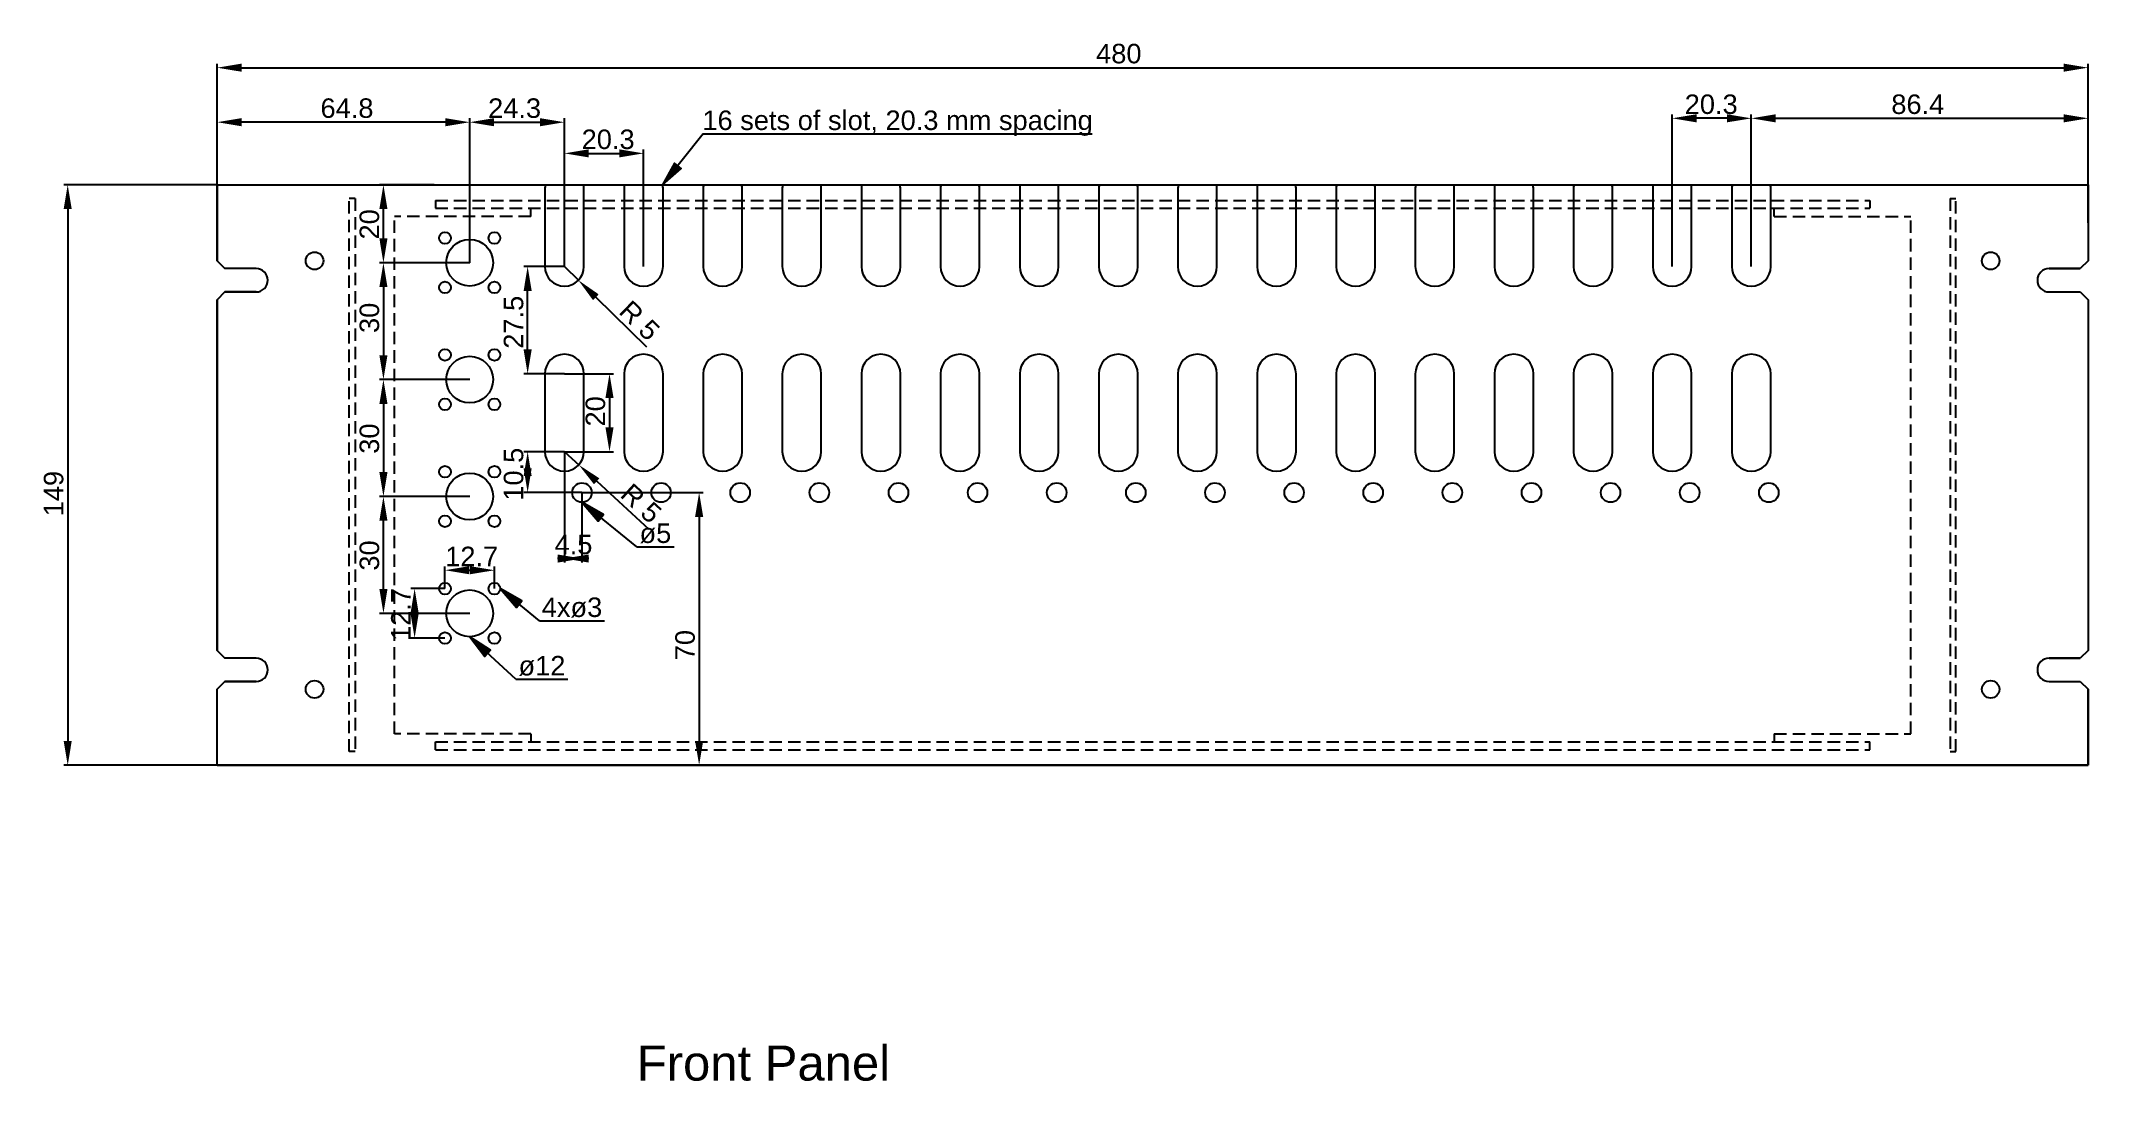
# Model space of a CAD drawing. Header units: millimetres. Extents: x 23 to 548, y 30 to 297.
import ezdxf
from ezdxf.enums import TextEntityAlignment as Align

# ---------------------------------------------------------------- set-up
doc = ezdxf.new("R2010")
doc.units = ezdxf.units.MM
doc.linetypes.add('DOT', pattern=[2.032, 1.016, -1.016])
doc.linetypes.add('HIDDEN2', pattern=[4.7625, 3.175, -1.5875])
for name, color, linetype in [('外形線', 7, 'Continuous'), ('寸法', 7, 'Continuous'), ('補助', 1, 'DOT')]:
    doc.layers.add(name, color=color, linetype=linetype)
doc.styles.add('VCDSTYLE10', font='Microsoft Sans Serif.ttf')
doc.dimstyles.new('VCDDIMSTYLE01', dxfattribs={"dimtxt": 5, "dimasz": 6.25, "dimexe": 1, "dimexo": 0, "dimgap": 1, "dimtad": 1, "dimdec": 5, "dimdsep": 46, "dimtxsty": 'VCDSTYLE10', "dimsah": 1, "dimcen": 0.09, "dimaunit": 1, "dimadec": 3, "dimazin": 2, "dimtfac": 1, "dimtdec": 4, "dimtmove": 0, "dimatfit": 0, "dimfxl": 1, "dimtolj": 1, "dimtzin": 0, "dimarcsym": 0})

# ---------------------------------------------------------------- blocks, each defined once
blk = doc.blocks.new('*D1')
at = {"layer": 'Defpoints', "color": 0}
for p in [(161.94, 180.93), (160, 110.93), (192, 110.93)]:
    blk.add_point(p, dxfattribs=at)
at = {"layer": '寸法', "color": 0, "lineweight": -2}
for p, q in [((161.94, 180.93), (193, 180.93)), ((192, 174.68), (192, 117.18)), ((160, 110.93), (193, 110.93))]:
    blk.add_line(p, q, dxfattribs=at)
at = {"layer": '寸法', "color": 0}
for points in [[(193.04, 174.68), (190.96, 174.68), (192, 180.93)], [(190.96, 117.18), (193.04, 117.18), (192, 110.93)]]:
    blk.add_solid(points, dxfattribs=at)
at = {"layer": '寸法', "color": 0, "insert": (188.41, 141.78), "char_height": 5, "attachment_point": 5, "rotation": 90, "style": 'VCDSTYLE10'}
blk.add_mtext('\\A1;70', dxfattribs=at)
blk = doc.blocks.new('*D2')
at = {"layer": 'Defpoints', "color": 0}
for p in [(441.64, 277), (441.64, 238.93), (461.94, 238.93)]:
    blk.add_point(p, dxfattribs=at)
at = {"layer": '寸法', "color": 0, "lineweight": -2}
for p, q in [((441.64, 238.93), (441.64, 278)), ((455.69, 277), (447.89, 277)), ((461.94, 238.93), (461.94, 278))]:
    blk.add_line(p, q, dxfattribs=at)
at = {"layer": '寸法', "color": 0}
for points in [[(447.89, 278.04), (447.89, 275.96), (441.64, 277)], [(455.69, 275.96), (455.69, 278.04), (461.94, 277)]]:
    blk.add_solid(points, dxfattribs=at)
at = {"layer": '寸法', "color": 0, "insert": (451.65, 280.58), "char_height": 5, "attachment_point": 5, "style": 'VCDSTYLE10'}
blk.add_mtext('\\A1;20.3', dxfattribs=at)
blk = doc.blocks.new('*D3')
at = {"layer": 'Defpoints', "color": 0}
for p in [(548.34, 277), (548.34, 250.18), (461.94, 238.93)]:
    blk.add_point(p, dxfattribs=at)
at = {"layer": '寸法', "color": 0, "lineweight": -2}
for p, q in [((461.94, 238.93), (461.94, 278)), ((468.19, 277), (542.09, 277)), ((548.34, 250.18), (548.34, 278))]:
    blk.add_line(p, q, dxfattribs=at)
at = {"layer": '寸法', "color": 0}
for points in [[(468.19, 278.04), (468.19, 275.96), (461.94, 277)], [(542.09, 275.96), (542.09, 278.04), (548.34, 277)]]:
    blk.add_solid(points, dxfattribs=at)
at = {"layer": '寸法', "color": 0, "insert": (504.65, 280.58), "char_height": 5, "attachment_point": 5, "style": 'VCDSTYLE10'}
blk.add_mtext('\\A1;86.4', dxfattribs=at)
blk = doc.blocks.new('#DIM')
at = {"layer": '寸法'}
for q in [(-11.37, -14.07), (98.82, -1)]:
    blk.add_line((-1, -1), q, dxfattribs=at)
blk.add_lwpolyline([(-8.34, -8.49), (-11.37, -14.07), (-6.62, -9.86), (-8.34, -8.49), (-8.2, -8.98), (-10.37, -12.82), (-7.13, -9.83), (-8.2, -8.98), (-8.06, -9.46), (-9.38, -11.57), (-7.63, -9.8), (-8.06, -9.46), (-7.91, -9.95), (-8.39, -10.31), (-8.14, -9.77), (-7.91, -9.95)], dxfattribs=at)
at = {"layer": '寸法', "style": 'VCDSTYLE10'}
blk.add_text('16 sets of slot, 20.3 mm spacing', height=5, dxfattribs=at).set_placement((48.91, 0), align=Align.CENTER)
blk = doc.blocks.new('*D5')
at = {"layer": 'Defpoints', "color": 0}
for p in [(68.34, 276), (68.34, 253), (133.14, 239.93)]:
    blk.add_point(p, dxfattribs=at)
at = {"layer": '寸法', "color": 0, "lineweight": -2}
for p, q in [((68.34, 253), (68.34, 277)), ((126.89, 276), (74.59, 276)), ((133.14, 239.93), (133.14, 277))]:
    blk.add_line(p, q, dxfattribs=at)
at = {"layer": '寸法', "color": 0}
for points in [[(74.59, 277.04), (74.59, 274.96), (68.34, 276)], [(126.89, 274.96), (126.89, 277.04), (133.14, 276)]]:
    blk.add_solid(points, dxfattribs=at)
at = {"layer": '寸法', "color": 0, "insert": (101.65, 279.58), "char_height": 5, "attachment_point": 5, "style": 'VCDSTYLE10'}
blk.add_mtext('\\A1;64.8', dxfattribs=at)
blk = doc.blocks.new('*D6')
at = {"layer": 'Defpoints', "color": 0}
for p in [(111, 179.93), (133.14, 179.93), (133.14, 149.93)]:
    blk.add_point(p, dxfattribs=at)
at = {"layer": '寸法', "color": 0, "lineweight": -2}
for p, q in [((133.14, 179.93), (110, 179.93)), ((111, 156.18), (111, 173.68)), ((133.14, 149.93), (110, 149.93))]:
    blk.add_line(p, q, dxfattribs=at)
at = {"layer": '寸法', "color": 0}
for points in [[(112.04, 173.68), (109.96, 173.68), (111, 179.93)], [(109.96, 156.18), (112.04, 156.18), (111, 149.93)]]:
    blk.add_solid(points, dxfattribs=at)
at = {"layer": '寸法', "color": 0, "insert": (107.42, 164.78), "char_height": 5, "attachment_point": 5, "rotation": 90, "style": 'VCDSTYLE10'}
blk.add_mtext('\\A1;30', dxfattribs=at)
blk = doc.blocks.new('*D7')
at = {"layer": 'Defpoints', "color": 0}
for p in [(133.14, 209.93), (111, 179.93), (133.14, 179.93)]:
    blk.add_point(p, dxfattribs=at)
at = {"layer": '寸法', "color": 0, "lineweight": -2}
for p, q in [((133.14, 209.93), (110, 209.93)), ((111, 203.68), (111, 186.18)), ((133.14, 179.93), (110, 179.93))]:
    blk.add_line(p, q, dxfattribs=at)
at = {"layer": '寸法', "color": 0}
for points in [[(112.04, 203.68), (109.96, 203.68), (111, 209.93)], [(109.96, 186.18), (112.04, 186.18), (111, 179.93)]]:
    blk.add_solid(points, dxfattribs=at)
at = {"layer": '寸法', "color": 0, "insert": (107.42, 194.78), "char_height": 5, "attachment_point": 5, "rotation": 90, "style": 'VCDSTYLE10'}
blk.add_mtext('\\A1;30', dxfattribs=at)
blk = doc.blocks.new('*D8')
at = {"layer": 'Defpoints', "color": 0}
for p in [(133.14, 239.93), (111, 209.93), (133.14, 209.93)]:
    blk.add_point(p, dxfattribs=at)
at = {"layer": '寸法', "color": 0, "lineweight": -2}
for p, q in [((133.14, 239.93), (110, 239.93)), ((111, 233.68), (111, 216.18)), ((133.14, 209.93), (110, 209.93))]:
    blk.add_line(p, q, dxfattribs=at)
at = {"layer": '寸法', "color": 0}
for points in [[(112.04, 233.68), (109.96, 233.68), (111, 239.93)], [(109.96, 216.18), (112.04, 216.18), (111, 209.93)]]:
    blk.add_solid(points, dxfattribs=at)
at = {"layer": '寸法', "color": 0, "insert": (107.42, 225.78), "char_height": 5, "attachment_point": 5, "rotation": 90, "style": 'VCDSTYLE10'}
blk.add_mtext('\\A1;30', dxfattribs=at)
blk = doc.blocks.new('*D9')
at = {"layer": 'Defpoints', "color": 0}
for p in [(111, 259.93), (124, 259.93), (133.14, 239.93)]:
    blk.add_point(p, dxfattribs=at)
at = {"layer": '寸法', "color": 0, "lineweight": -2}
for p, q in [((124, 259.93), (110, 259.93)), ((111, 246.18), (111, 253.68)), ((133.14, 239.93), (110, 239.93))]:
    blk.add_line(p, q, dxfattribs=at)
at = {"layer": '寸法', "color": 0}
for points in [[(112.04, 253.68), (109.96, 253.68), (111, 259.93)], [(109.96, 246.18), (112.04, 246.18), (111, 239.93)]]:
    blk.add_solid(points, dxfattribs=at)
at = {"layer": '寸法', "color": 0, "insert": (107.42, 249.78), "char_height": 5, "attachment_point": 5, "rotation": 90, "style": 'VCDSTYLE10'}
blk.add_mtext('\\A1;20', dxfattribs=at)
blk = doc.blocks.new('*D10')
at = {"layer": 'Defpoints', "color": 0}
for p in [(157.44, 276), (133.14, 239.93), (157.44, 238.93)]:
    blk.add_point(p, dxfattribs=at)
at = {"layer": '寸法', "color": 0, "lineweight": -2}
for p, q in [((133.14, 239.93), (133.14, 277)), ((139.39, 276), (151.19, 276)), ((157.44, 238.93), (157.44, 277))]:
    blk.add_line(p, q, dxfattribs=at)
at = {"layer": '寸法', "color": 0}
for points in [[(139.39, 277.04), (139.39, 274.96), (133.14, 276)], [(151.19, 274.96), (151.19, 277.04), (157.44, 276)]]:
    blk.add_solid(points, dxfattribs=at)
at = {"layer": '寸法', "color": 0, "insert": (144.65, 279.58), "char_height": 5, "attachment_point": 5, "style": 'VCDSTYLE10'}
blk.add_mtext('\\A1;24.3', dxfattribs=at)
blk = doc.blocks.new('*D11')
at = {"layer": 'Defpoints', "color": 0}
for p in [(126.79, 156.28), (119, 143.58), (126.79, 143.58)]:
    blk.add_point(p, dxfattribs=at)
at = {"layer": '寸法', "color": 0, "lineweight": -2}
for p, q in [((126.79, 156.28), (118, 156.28)), ((119, 150.03), (119, 149.83)), ((126.79, 143.58), (118, 143.58))]:
    blk.add_line(p, q, dxfattribs=at)
at = {"layer": '寸法', "color": 0}
for points in [[(120.04, 150.03), (117.96, 150.03), (119, 156.28)], [(117.96, 149.83), (120.04, 149.83), (119, 143.58)]]:
    blk.add_solid(points, dxfattribs=at)
at = {"layer": '寸法', "color": 0, "insert": (115.46, 149.65), "char_height": 5, "attachment_point": 5, "rotation": 90, "style": 'VCDSTYLE10'}
blk.add_mtext('\\A1;12.7', dxfattribs=at)
blk = doc.blocks.new('*D12')
at = {"layer": 'Defpoints', "color": 0}
for p in [(139.49, 161), (126.79, 156.28), (139.49, 156.28)]:
    blk.add_point(p, dxfattribs=at)
at = {"layer": '寸法', "color": 0, "lineweight": -2}
for p, q in [((126.79, 156.28), (126.79, 162)), ((133.04, 161), (133.24, 161)), ((139.49, 156.28), (139.49, 162))]:
    blk.add_line(p, q, dxfattribs=at)
at = {"layer": '寸法', "color": 0}
for points in [[(133.04, 162.04), (133.04, 159.96), (126.79, 161)], [(133.24, 159.96), (133.24, 162.04), (139.49, 161)]]:
    blk.add_solid(points, dxfattribs=at)
at = {"layer": '寸法', "color": 0, "insert": (133.65, 164.54), "char_height": 5, "attachment_point": 5, "style": 'VCDSTYLE10'}
blk.add_mtext('\\A1;12.7', dxfattribs=at)
blk = doc.blocks.new('#DIM(1)')
at = {"layer": '寸法'}
for q in [(-11.01, 7.28), (15.76, -1)]:
    blk.add_line((-1, -1), q, dxfattribs=at)
blk.add_lwpolyline([(-5.5, 4.14), (-11.01, 7.28), (-6.9, 2.45), (-5.5, 4.14), (-5.98, 4.01), (-9.78, 6.26), (-6.86, 2.95), (-5.98, 4.01), (-6.47, 3.88), (-8.55, 5.24), (-6.82, 3.46), (-6.47, 3.88), (-6.96, 3.74), (-7.32, 4.22), (-6.78, 3.96), (-6.96, 3.74)], dxfattribs=at)
at = {"layer": '寸法', "style": 'VCDSTYLE10'}
blk.add_text('4xø3', height=5, dxfattribs=at).set_placement((7.38, 0), align=Align.CENTER)
blk = doc.blocks.new('#DIM(2)')
at = {"layer": '寸法'}
for q in [(-12.86, 9.93), (12.34, -1)]:
    blk.add_line((-1, -1), q, dxfattribs=at)
blk.add_lwpolyline([(-7.52, 6.5), (-12.86, 9.93), (-9.01, 4.88), (-7.52, 6.5), (-8.02, 6.4), (-11.69, 8.85), (-8.95, 5.39), (-8.02, 6.4), (-8.51, 6.29), (-10.51, 7.76), (-8.88, 5.89), (-8.51, 6.29), (-9.01, 6.18), (-9.34, 6.68), (-8.81, 6.39), (-9.01, 6.18)], dxfattribs=at)
at = {"layer": '寸法', "style": 'VCDSTYLE10'}
blk.add_text('ø12', height=5, dxfattribs=at).set_placement((5.67, 0), align=Align.CENTER)
blk = doc.blocks.new('*D15')
at = {"layer": 'Defpoints', "color": 0}
for p in [(157.44, 238.93), (161.02, 235.44)]:
    blk.add_point(p, dxfattribs=at)
at = {"layer": '寸法', "color": 0, "lineweight": -2}
for p, q in [((157.44, 238.93), (161.02, 235.44)), ((165.49, 231.08), (178.52, 218.37))]:
    blk.add_line(p, q, dxfattribs=at)
at = {"layer": '寸法', "color": 0}
blk.add_solid([(166.22, 231.82), (164.76, 230.33), (161.02, 235.44)], dxfattribs=at)
at = {"layer": '寸法', "color": 0, "insert": (176.72, 225.08), "char_height": 5, "attachment_point": 5, "rotation": 315.7275, "style": 'VCDSTYLE10'}
blk.add_mtext('\\A1;R 5', dxfattribs=at)
blk = doc.blocks.new('*D16')
at = {"layer": 'Defpoints', "color": 0}
for p in [(177.74, 268), (157.44, 238.93), (177.74, 238.93)]:
    blk.add_point(p, dxfattribs=at)
at = {"layer": '寸法', "color": 0, "lineweight": -2}
for p, q in [((157.44, 238.93), (157.44, 269)), ((163.69, 268), (171.49, 268)), ((177.74, 238.93), (177.74, 269))]:
    blk.add_line(p, q, dxfattribs=at)
at = {"layer": '寸法', "color": 0}
for points in [[(163.69, 269.04), (163.69, 266.96), (157.44, 268)], [(171.49, 266.96), (171.49, 269.04), (177.74, 268)]]:
    blk.add_solid(points, dxfattribs=at)
at = {"layer": '寸法', "color": 0, "insert": (168.65, 271.58), "char_height": 5, "attachment_point": 5, "style": 'VCDSTYLE10'}
blk.add_mtext('\\A1;20.3', dxfattribs=at)
blk = doc.blocks.new('*D17')
at = {"layer": 'Defpoints', "color": 0}
for p in [(157.44, 191.43), (161.94, 180.93), (161.94, 164)]:
    blk.add_point(p, dxfattribs=at)
at = {"layer": '寸法', "color": 0, "lineweight": -2}
for p, q in [((157.44, 191.43), (157.44, 163)), ((161.94, 180.93), (161.94, 163)), ((163.69, 164), (155.69, 164))]:
    blk.add_line(p, q, dxfattribs=at)
at = {"layer": '寸法', "color": 0}
for points in [[(155.69, 162.96), (155.69, 165.04), (161.94, 164)], [(163.69, 165.04), (163.69, 162.96), (157.44, 164)]]:
    blk.add_solid(points, dxfattribs=at)
at = {"layer": '寸法', "color": 0, "insert": (159.76, 167.57), "char_height": 5, "attachment_point": 5, "style": 'VCDSTYLE10'}
blk.add_mtext('\\A1;4.5', dxfattribs=at)
blk = doc.blocks.new('*D18')
at = {"layer": 'Defpoints', "color": 0}
for p in [(157.44, 211.43), (157.44, 191.43), (169, 191.43)]:
    blk.add_point(p, dxfattribs=at)
at = {"layer": '寸法', "color": 0, "lineweight": -2}
for p, q in [((157.44, 211.43), (170, 211.43)), ((169, 205.18), (169, 197.68)), ((157.44, 191.43), (170, 191.43))]:
    blk.add_line(p, q, dxfattribs=at)
at = {"layer": '寸法', "color": 0}
for points in [[(170.04, 205.18), (167.96, 205.18), (169, 211.43)], [(167.96, 197.68), (170.04, 197.68), (169, 191.43)]]:
    blk.add_solid(points, dxfattribs=at)
at = {"layer": '寸法', "color": 0, "insert": (165.41, 201.78), "char_height": 5, "attachment_point": 5, "rotation": 90, "style": 'VCDSTYLE10'}
blk.add_mtext('\\A1;20', dxfattribs=at)
blk = doc.blocks.new('*D19')
at = {"layer": 'Defpoints', "color": 0}
for p in [(148, 238.93), (157.44, 238.93), (157.44, 211.43)]:
    blk.add_point(p, dxfattribs=at)
at = {"layer": '寸法', "color": 0, "lineweight": -2}
for p, q in [((157.44, 238.93), (147, 238.93)), ((148, 217.68), (148, 232.68)), ((157.44, 211.43), (147, 211.43))]:
    blk.add_line(p, q, dxfattribs=at)
at = {"layer": '寸法', "color": 0}
for points in [[(149.04, 232.68), (146.96, 232.68), (148, 238.93)], [(146.96, 217.68), (149.04, 217.68), (148, 211.43)]]:
    blk.add_solid(points, dxfattribs=at)
at = {"layer": '寸法', "color": 0, "insert": (144.41, 224.65), "char_height": 5, "attachment_point": 5, "rotation": 90, "style": 'VCDSTYLE10'}
blk.add_mtext('\\A1;27.5', dxfattribs=at)
blk = doc.blocks.new('*D20')
at = {"layer": 'Defpoints', "color": 0}
for p in [(148, 191.43), (157.44, 191.43), (161.94, 180.93)]:
    blk.add_point(p, dxfattribs=at)
at = {"layer": '寸法', "color": 0, "lineweight": -2}
for p, q in [((157.44, 191.43), (147, 191.43)), ((148, 187.18), (148, 185.18)), ((161.94, 180.93), (147, 180.93))]:
    blk.add_line(p, q, dxfattribs=at)
at = {"layer": '寸法', "color": 0}
for points in [[(149.04, 185.18), (146.96, 185.18), (148, 191.43)], [(146.96, 187.18), (149.04, 187.18), (148, 180.93)]]:
    blk.add_solid(points, dxfattribs=at)
at = {"layer": '寸法', "color": 0, "insert": (144.41, 185.65), "char_height": 5, "attachment_point": 5, "rotation": 90, "style": 'VCDSTYLE10'}
blk.add_mtext('\\A1;10.5', dxfattribs=at)
blk = doc.blocks.new('#DIM(3)')
at = {"layer": '寸法'}
for q in [(-15.06, 10.43), (8.56, -1)]:
    blk.add_line((-1, -1), q, dxfattribs=at)
blk.add_lwpolyline([(-9.52, 7.34), (-15.06, 10.43), (-10.91, 5.63), (-9.52, 7.34), (-10.01, 7.2), (-13.82, 9.42), (-10.87, 6.14), (-10.01, 7.2), (-10.49, 7.06), (-12.58, 8.41), (-10.84, 6.64), (-10.49, 7.06), (-10.98, 6.93), (-11.34, 7.4), (-10.8, 7.15), (-10.98, 6.93)], dxfattribs=at)
at = {"layer": '寸法', "style": 'VCDSTYLE10'}
blk.add_text('ø5', height=5, dxfattribs=at).set_placement((3.78, 0), align=Align.CENTER)
blk = doc.blocks.new('*D22')
at = {"layer": 'Defpoints', "color": 0}
for p in [(157.44, 191.43), (161.12, 188.05)]:
    blk.add_point(p, dxfattribs=at)
at = {"layer": '寸法', "color": 0, "lineweight": -2}
for p, q in [((157.44, 191.43), (161.12, 188.05)), ((165.72, 183.82), (179.12, 171.51))]:
    blk.add_line(p, q, dxfattribs=at)
at = {"layer": '寸法', "color": 0}
blk.add_solid([(166.42, 184.58), (165.02, 183.05), (161.12, 188.05)], dxfattribs=at)
at = {"layer": '寸法', "color": 0, "insert": (177.12, 178.16), "char_height": 5, "attachment_point": 5, "rotation": 317.4295, "style": 'VCDSTYLE10'}
blk.add_mtext('\\A1;R 5', dxfattribs=at)
blk = doc.blocks.new('*D23')
at = {"layer": 'Defpoints', "color": 0}
for p in [(68.34, 259.93), (30, 110.93), (68.34, 110.93)]:
    blk.add_point(p, dxfattribs=at)
at = {"layer": '寸法', "color": 0, "lineweight": -2}
for p, q in [((68.34, 259.93), (29, 259.93)), ((30, 253.68), (30, 117.18)), ((68.34, 110.93), (29, 110.93))]:
    blk.add_line(p, q, dxfattribs=at)
at = {"layer": '寸法', "color": 0}
for points in [[(31.04, 253.68), (28.96, 253.68), (30, 259.93)], [(28.96, 117.18), (31.04, 117.18), (30, 110.93)]]:
    blk.add_solid(points, dxfattribs=at)
at = {"layer": '寸法', "color": 0, "insert": (26.41, 180.67), "char_height": 5, "attachment_point": 5, "rotation": 90, "style": 'VCDSTYLE10'}
blk.add_mtext('\\A1;149', dxfattribs=at)
blk = doc.blocks.new('*D24')
at = {"layer": 'Defpoints', "color": 0}
for p in [(548.34, 290), (68.34, 259.93), (548.34, 259.93)]:
    blk.add_point(p, dxfattribs=at)
at = {"layer": '寸法', "color": 0, "lineweight": -2}
for p, q in [((68.34, 259.93), (68.34, 291)), ((74.59, 290), (542.09, 290)), ((548.34, 259.93), (548.34, 291))]:
    blk.add_line(p, q, dxfattribs=at)
at = {"layer": '寸法', "color": 0}
for points in [[(74.59, 291.04), (74.59, 288.96), (68.34, 290)], [(542.09, 288.96), (542.09, 291.04), (548.34, 290)]]:
    blk.add_solid(points, dxfattribs=at)
at = {"layer": '寸法', "color": 0, "insert": (299.67, 293.58), "char_height": 5, "attachment_point": 5, "style": 'VCDSTYLE10'}
blk.add_mtext('\\A1;480', dxfattribs=at)

msp = doc.modelspace()

# ---------------------------------------------------------------- linework, layer by layer
at = {"color": 2}
for p, q in [((68.335215, 240.428316), (68.335215, 259.928316)), ((68.335215, 259.928316), (152.536236, 259.928316)), ((152.435215, 258.928316), (152.435215, 238.928316)), ((162.334195, 259.928316), (172.836236, 259.928316)), ((162.435215, 238.928316), (162.435215, 258.928316)), ((172.735215, 258.928316), (172.735215, 238.928316)), ((182.634195, 259.928316), (193.136236, 259.928316)), ((182.735215, 238.928316), (182.735215, 258.928316)), ((193.035215, 258.928316), (193.035215, 238.928316)), ((202.934195, 259.928316), (213.436236, 259.928316)), ((203.035215, 238.928316), (203.035215, 258.928316)), ((213.335215, 258.928316), (213.335215, 238.928316)), ((223.234195, 259.928316), (233.736236, 259.928316)), ((223.335215, 238.928316), (223.335215, 258.928316)), ((233.635215, 258.928316), (233.635215, 238.928316)), ((243.534195, 259.928316), (254.036236, 259.928316)), ((243.635215, 238.928316), (243.635215, 258.928316)), ((253.935215, 258.928316), (253.935215, 238.928316)), ((263.834195, 259.928316), (274.336236, 259.928316)), ((263.935215, 238.928316), (263.935215, 258.928316)), ((274.235215, 258.928316), (274.235215, 238.928316)), ((284.134195, 259.928316), (294.636236, 259.928316)), ((284.235215, 238.928316), (284.235215, 258.928316)), ((294.535215, 258.928316), (294.535215, 238.928316)), ((304.434195, 259.928316), (314.936236, 259.928316)), ((304.535215, 238.928316), (304.535215, 258.928316)), ((314.835215, 258.928316), (314.835215, 238.928316)), ((324.734195, 259.928316), (335.236236, 259.928316)), ((324.835215, 238.928316), (324.835215, 258.928316)), ((335.135215, 258.928316), (335.135215, 238.928316)), ((345.034195, 259.928316), (355.536236, 259.928316)), ((345.135215, 238.928316), (345.135215, 258.928316)), ((355.435215, 258.928316), (355.435215, 238.928316)), ((365.334195, 259.928316), (375.836236, 259.928316)), ((365.435215, 238.928316), (365.435215, 258.928316)), ((375.735215, 258.928316), (375.735215, 238.928316)), ((385.634195, 259.928316), (396.136236, 259.928316)), ((385.735215, 238.928316), (385.735215, 258.928316)), ((396.035215, 258.928316), (396.035215, 238.928316)), ((405.934195, 259.928316), (416.436236, 259.928316)), ((406.035215, 238.928316), (406.035215, 258.928316)), ((416.335215, 258.928316), (416.335215, 238.928316)), ((426.234195, 259.928316), (436.736236, 259.928316)), ((426.335215, 238.928316), (426.335215, 258.928316)), ((436.635215, 258.928316), (436.635215, 238.928316)), ((446.534195, 259.928316), (457.036236, 259.928316)), ((446.635215, 238.928316), (446.635215, 258.928316)), ((456.935215, 258.928316), (456.935215, 238.928316)), ((466.834195, 259.928316), (548.335215, 259.928316)), ((466.935215, 238.928316), (466.935215, 258.928316)), ((548.335215, 259.928316), (548.335215, 240.428316)), ((70.335215, 238.428316), (68.335215, 240.428316)), ((78.335215, 238.428316), (70.335215, 238.428316)), ((546.335215, 238.428316), (538.335215, 238.428316)), ((548.335215, 240.428316), (546.335215, 238.428316)), ((68.335215, 230.428316), (70.335215, 232.428316)), ((70.335215, 232.428316), (78.335215, 232.428316)), ((538.335215, 232.428316), (546.335215, 232.428316)), ((546.335215, 232.428316), (548.335215, 230.428316)), ((68.335215, 140.428316), (68.335215, 230.428316)), ((548.335215, 230.428316), (548.335215, 140.428316)), ((152.435215, 211.428316), (152.435215, 191.428316)), ((162.435215, 191.428316), (162.435215, 211.428316)), ((172.735215, 211.428316), (172.735215, 191.428316)), ((182.735215, 191.428316), (182.735215, 211.428316)), ((193.035215, 211.428316), (193.035215, 191.428316)), ((203.035215, 191.428316), (203.035215, 211.428316)), ((213.335215, 211.428316), (213.335215, 191.428316)), ((223.335215, 191.428316), (223.335215, 211.428316)), ((233.635215, 211.428316), (233.635215, 191.428316)), ((243.635215, 191.428316), (243.635215, 211.428316)), ((253.935215, 211.428316), (253.935215, 191.428316)), ((263.935215, 191.428316), (263.935215, 211.428316)), ((274.235215, 211.428316), (274.235215, 191.428316)), ((284.235215, 191.428316), (284.235215, 211.428316)), ((294.535215, 211.428316), (294.535215, 191.428316)), ((304.535215, 191.428316), (304.535215, 211.428316)), ((314.835215, 211.428316), (314.835215, 191.428316)), ((324.835215, 191.428316), (324.835215, 211.428316)), ((335.135215, 211.428316), (335.135215, 191.428316)), ((345.135215, 191.428316), (345.135215, 211.428316)), ((355.435215, 211.428316), (355.435215, 191.428316)), ((365.435215, 191.428316), (365.435215, 211.428316)), ((375.735215, 211.428316), (375.735215, 191.428316)), ((385.735215, 191.428316), (385.735215, 211.428316)), ((396.035215, 211.428316), (396.035215, 191.428316)), ((406.035215, 191.428316), (406.035215, 211.428316)), ((416.335215, 211.428316), (416.335215, 191.428316)), ((426.335215, 191.428316), (426.335215, 211.428316)), ((436.635215, 211.428316), (436.635215, 191.428316)), ((446.635215, 191.428316), (446.635215, 211.428316)), ((456.935215, 211.428316), (456.935215, 191.428316)), ((466.935215, 191.428316), (466.935215, 211.428316)), ((70.335215, 138.428316), (68.335215, 140.428316)), ((78.335215, 138.428316), (70.335215, 138.428316)), ((546.335215, 138.428316), (538.335215, 138.428316)), ((548.335215, 140.428316), (546.335215, 138.428316)), ((68.335215, 130.428316), (70.335215, 132.428316)), ((70.335215, 132.428316), (78.335215, 132.428316)), ((538.335215, 132.428316), (546.335215, 132.428316)), ((546.335215, 132.428316), (548.335215, 130.428316)), ((68.335215, 110.928316), (68.335215, 130.428316)), ((548.335215, 130.428316), (548.335215, 110.928316)), ((548.335215, 110.928316), (68.335215, 110.928316))]:
    msp.add_line(p, q, dxfattribs=at)
at = {"linetype": 'HIDDEN2'}
for p, q in [((103.735215, 256.428316), (102.235215, 256.428316)), ((102.235215, 114.428316), (102.235215, 256.428316)), ((103.735215, 256.428316), (103.735215, 114.428316)), ((124.335215, 255.928316), (124.335215, 253.928316)), ((124.335215, 255.928316), (492.335215, 255.928316)), ((124.335215, 253.928316), (492.335215, 253.928316)), ((492.335215, 255.928316), (492.335215, 253.928316)), ((512.935215, 256.428316), (514.435215, 256.428316)), ((512.935215, 256.428316), (512.935215, 114.428316)), ((514.435215, 114.428316), (514.435215, 256.428316)), ((124.335215, 114.928316), (124.335215, 116.928316)), ((124.335215, 116.928316), (492.335215, 116.928316)), ((492.335215, 114.928316), (492.335215, 116.928316)), ((103.735215, 114.428316), (102.235215, 114.428316)), ((124.335215, 114.928316), (492.335215, 114.928316)), ((512.935215, 114.428316), (514.435215, 114.428316))]:
    msp.add_line(p, q, dxfattribs=at)
at = {"color": 6, "linetype": 'HIDDEN2'}
for p, q in [((148.835215, 251.828316), (148.835215, 253.828316)), ((467.835215, 251.828316), (467.835215, 253.828316)), ((113.835215, 119.028316), (113.835215, 251.828316)), ((148.835215, 251.828316), (113.835215, 251.828316)), ((467.835215, 251.828316), (502.835215, 251.828316)), ((502.835215, 119.028316), (502.835215, 251.828316)), ((148.835215, 119.028316), (113.835215, 119.028316)), ((148.835215, 119.028316), (148.835215, 117.028316)), ((467.835215, 119.028316), (467.835215, 117.028316)), ((467.835215, 119.028316), (502.835215, 119.028316))]:
    msp.add_line(p, q, dxfattribs=at)
at = {"color": 2}
for centre, radius in [((126.785215, 246.278316), 1.5), ((139.485215, 246.278316), 1.5), ((133.135215, 239.928316), 6), ((126.785215, 233.578316), 1.5), ((139.485215, 233.578316), 1.5), ((126.785215, 216.278316), 1.5), ((133.135215, 209.928316), 6), ((139.485215, 216.278316), 1.5), ((126.785215, 203.578316), 1.5), ((139.485215, 203.578316), 1.5), ((126.785215, 186.278316), 1.5), ((133.135215, 179.928316), 6), ((139.485215, 186.278316), 1.5), ((161.935215, 180.928316), 2.5), ((182.235215, 180.928316), 2.5), ((202.535215, 180.928316), 2.5), ((222.835215, 180.928316), 2.5), ((243.135215, 180.928316), 2.5), ((263.435215, 180.928316), 2.5), ((283.735215, 180.928316), 2.5), ((304.035215, 180.928316), 2.5), ((324.335215, 180.928316), 2.5), ((344.635215, 180.928316), 2.5), ((364.935215, 180.928316), 2.5), ((385.235215, 180.928316), 2.5), ((405.535215, 180.928316), 2.5), ((425.835215, 180.928316), 2.5), ((446.135215, 180.928316), 2.5), ((466.435215, 180.928316), 2.5), ((126.785215, 173.578316), 1.5), ((139.485215, 173.578316), 1.5), ((126.785215, 156.278316), 1.5), ((139.485215, 156.278316), 1.5), ((133.135215, 149.928316), 6), ((126.785215, 143.578316), 1.5), ((139.485215, 143.578316), 1.5)]:
    msp.add_circle(centre, radius, dxfattribs=at)
for centre, radius, start, end in [((157.435215, 258.928316), 5, 168.46304097, 180), ((157.435215, 258.928316), 5, 0, 11.53695903), ((177.735215, 258.928316), 5, 168.46304097, 180), ((177.735215, 258.928316), 5, 0, 11.53695903), ((198.035215, 258.928316), 5, 168.46304097, 180), ((198.035215, 258.928316), 5, 0, 11.53695903), ((218.335215, 258.928316), 5, 168.46304097, 180), ((218.335215, 258.928316), 5, 0, 11.53695903), ((238.635215, 258.928316), 5, 168.46304097, 180), ((238.635215, 258.928316), 5, 0, 11.53695903), ((258.935215, 258.928316), 5, 168.46304097, 180), ((258.935215, 258.928316), 5, 0, 11.53695903), ((279.235215, 258.928316), 5, 168.46304097, 180), ((279.235215, 258.928316), 5, 0, 11.53695903), ((299.535215, 258.928316), 5, 168.46304097, 180), ((299.535215, 258.928316), 5, 0, 11.53695903), ((319.835215, 258.928316), 5, 168.46304097, 180), ((319.835215, 258.928316), 5, 0, 11.53695903), ((340.135215, 258.928316), 5, 168.46304097, 180), ((340.135215, 258.928316), 5, 0, 11.53695903), ((360.435215, 258.928316), 5, 168.46304097, 180), ((360.435215, 258.928316), 5, 0, 11.53695903), ((380.735215, 258.928316), 5, 168.46304097, 180), ((380.735215, 258.928316), 5, 0, 11.53695903), ((401.035215, 258.928316), 5, 168.46304097, 180), ((401.035215, 258.928316), 5, 0, 11.53695903), ((421.335215, 258.928316), 5, 168.46304097, 180), ((421.335215, 258.928316), 5, 0, 11.53695903), ((441.635215, 258.928316), 5, 168.46304097, 180), ((441.635215, 258.928316), 5, 0, 11.53695903), ((461.935215, 258.928316), 5, 168.46304097, 180), ((461.935215, 258.928316), 5, 0, 11.53695903), ((78.335215, 235.428316), 3, 270, 90), ((157.435215, 238.928316), 5, 180, 0), ((177.735215, 238.928316), 5, 180, 0), ((198.035215, 238.928316), 5, 180, 0), ((218.335215, 238.928316), 5, 180, 0), ((238.635215, 238.928316), 5, 180, 0), ((258.935215, 238.928316), 5, 180, 0), ((279.235215, 238.928316), 5, 180, 0), ((299.535215, 238.928316), 5, 180, 0), ((319.835215, 238.928316), 5, 180, 0), ((340.135215, 238.928316), 5, 180, 0), ((360.435215, 238.928316), 5, 180, 0), ((380.735215, 238.928316), 5, 180, 0), ((401.035215, 238.928316), 5, 180, 0), ((421.335215, 238.928316), 5, 180, 0), ((441.635215, 238.928316), 5, 180, 0), ((461.935215, 238.928316), 5, 180, 0), ((538.335215, 235.428316), 3, 90, 270), ((157.435215, 211.428316), 5, 0, 180), ((177.735215, 211.428316), 5, 0, 180), ((198.035215, 211.428316), 5, 0, 180), ((218.335215, 211.428316), 5, 0, 180), ((238.635215, 211.428316), 5, 0, 180), ((258.935215, 211.428316), 5, 0, 180), ((279.235215, 211.428316), 5, 0, 180), ((299.535215, 211.428316), 5, 0, 180), ((319.835215, 211.428316), 5, 0, 180), ((340.135215, 211.428316), 5, 0, 180), ((360.435215, 211.428316), 5, 0, 180), ((380.735215, 211.428316), 5, 0, 180), ((401.035215, 211.428316), 5, 0, 180), ((421.335215, 211.428316), 5, 0, 180), ((441.635215, 211.428316), 5, 0, 180), ((461.935215, 211.428316), 5, 0, 180), ((157.435215, 191.428316), 5, 180, 0), ((177.735215, 191.428316), 5, 180, 0), ((198.035215, 191.428316), 5, 180, 0), ((218.335215, 191.428316), 5, 180, 0), ((238.635215, 191.428316), 5, 180, 0), ((258.935215, 191.428316), 5, 180, 0), ((279.235215, 191.428316), 5, 180, 0), ((299.535215, 191.428316), 5, 180, 0), ((319.835215, 191.428316), 5, 180, 0), ((340.135215, 191.428316), 5, 180, 0), ((360.435215, 191.428316), 5, 180, 0), ((380.735215, 191.428316), 5, 180, 0), ((401.035215, 191.428316), 5, 180, 0), ((421.335215, 191.428316), 5, 180, 0), ((441.635215, 191.428316), 5, 180, 0), ((461.935215, 191.428316), 5, 180, 0), ((78.335215, 135.428316), 3, 270, 90), ((538.335215, 135.428316), 3, 90, 270)]:
    msp.add_arc(centre, radius, start, end, dxfattribs=at)
at = {"layer": '補助', "color": 7, "linetype": 'Continuous'}
for p, q in [((68.335215, 259.928316), (68.335215, 240.428316)), ((68.335215, 259.928316), (548.335215, 259.928316)), ((548.335215, 259.928316), (548.335215, 240.428316)), ((68.335215, 240.428316), (70.335215, 238.428316)), ((78.335215, 238.428316), (70.335215, 238.428316)), ((538.335215, 238.428316), (546.335215, 238.428316)), ((548.335215, 240.428316), (546.335215, 238.428316)), ((70.335215, 232.428316), (68.335215, 230.428316)), ((78.335215, 232.428316), (70.335215, 232.428316)), ((538.335215, 232.428316), (546.335215, 232.428316)), ((546.335215, 232.428316), (548.335215, 230.428316)), ((68.335215, 230.428316), (68.335215, 140.428316)), ((548.335215, 230.428316), (548.335215, 140.428316)), ((68.335215, 140.428316), (70.335215, 138.428316)), ((78.335215, 138.428316), (70.335215, 138.428316)), ((538.335215, 138.428316), (546.335215, 138.428316)), ((548.335215, 140.428316), (546.335215, 138.428316)), ((70.335215, 132.428316), (68.335215, 130.428316)), ((78.335215, 132.428316), (70.335215, 132.428316)), ((538.335215, 132.428316), (546.335215, 132.428316)), ((546.335215, 132.428316), (548.335215, 130.428316)), ((68.335215, 110.928316), (68.335215, 130.428316)), ((548.335215, 110.928316), (548.335215, 130.428316)), ((68.335215, 110.928316), (548.335215, 110.928316))]:
    msp.add_line(p, q, dxfattribs=at)
for centre in [(93.335215, 240.428316), (523.335215, 240.428316), (93.335215, 130.428316), (523.335215, 130.428316)]:
    msp.add_circle(centre, 2.25, dxfattribs=at)
for centre, start, end in [((78.335215, 235.428316), 270, 90), ((538.335215, 235.428316), 90, 270), ((78.335215, 135.428316), 270, 90), ((538.335215, 135.428316), 90, 270)]:
    msp.add_arc(centre, 3, start, end, dxfattribs=at)

# ---------------------------------------------------------------- block references
at = {"layer": '寸法'}
for name, p in [('#DIM', (194, 274)), ('#DIM(3)', (177, 168)), ('#DIM(1)', (152, 149)), ('#DIM(2)', (146, 134))]:
    msp.add_blockref(name, p, dxfattribs=at)

# ---------------------------------------------------------------- texts
at = {"layer": '外形線', "style": 'VCDSTYLE10'}
msp.add_text('Front Panel', height=9, dxfattribs=at).set_placement((176, 30))

# ---------------------------------------------------------------- dimensions: what is measured, and where the dimension line sits
at = {"layer": '寸法'}
for base, p1, p2, override, picture, middle in [((548.335215, 290), (68.335215, 259.928316), (548.335215, 259.928316), {"dimdec": 3}, '*D24', (299.671339, 290)), ((441.635215, 277), (461.935215, 238.928316), (441.635215, 238.928316), {"dimdec": 4}, '*D2', (451.647053, 277)), ((548.335215, 277), (461.935215, 238.928316), (548.335215, 250.178316), {"dimdec": 4}, '*D3', (504.647053, 277)), ((68.335215, 276), (133.135215, 239.928316), (68.335215, 253), {"dimdec": 4}, '*D5', (101.647053, 276)), ((157.435215, 276), (133.135215, 239.928316), (157.435215, 238.928316), {"dimdec": 4}, '*D10', (144.647053, 276)), ((177.735215, 268), (157.435215, 238.928316), (177.735215, 238.928316), {"dimdec": 4}, '*D16', (168.647053, 268)), ((139.485215, 161), (126.785215, 156.278316), (139.485215, 156.278316), {"dimdec": 4}, '*D12', (133.647053, 161))]:
    dim = msp.add_linear_dim(base=base, p1=p1, p2=p2, dimstyle='VCDDIMSTYLE01', override=override, dxfattribs=at)
    dim.commit()
    dim.dimension.update_dxf_attribs({"geometry": picture, "text_midpoint": middle, "dimtype": 160})
for base, p1, p2, override, picture, middle in [((30, 110.928316), (68.335215, 259.928316), (68.335215, 110.928316), {"dimdec": 3}, '*D23', (30, 180.671339)), ((111, 259.928316), (133.135215, 239.928316), (124, 259.928316), {"dimdec": 4}, '*D9', (111, 249.780893)), ((111, 209.928316), (133.135215, 239.928316), (133.135215, 209.928316), {"dimdec": 4}, '*D8', (111, 225.780893)), ((148, 238.928316), (157.435215, 211.428316), (157.435215, 238.928316), {"dimdec": 4}, '*D19', (148, 224.647053)), ((169, 191.428316), (157.435215, 211.428316), (157.435215, 191.428316), {"dimdec": 4}, '*D18', (169, 201.780893)), ((111, 179.928316), (133.135215, 209.928316), (133.135215, 179.928316), {"dimdec": 4}, '*D7', (111, 194.780893)), ((148, 191.428316), (161.935215, 180.928316), (157.435215, 191.428316), {"dimdec": 4}, '*D20', (148, 185.647053)), ((111, 179.928316), (133.135215, 149.928316), (133.135215, 179.928316), {"dimdec": 4}, '*D6', (111, 164.780893)), ((192, 110.928316), (161.935215, 180.928316), (160, 110.928316), {"dimdec": 4}, '*D1', (192, 141.780893)), ((119, 143.578316), (126.785215, 156.278316), (126.785215, 143.578316), {"dimdec": 4}, '*D11', (119, 149.647053))]:
    dim = msp.add_linear_dim(base=base, p1=p1, p2=p2, angle=90, dimstyle='VCDDIMSTYLE01', override=override, dxfattribs=at)
    dim.commit()
    dim.dimension.update_dxf_attribs({"geometry": picture, "text_midpoint": middle, "dimtype": 160})
for center, mpoint, picture, middle in [((157.435215, 238.928316), (161.015357, 235.43796), '*D15', (174.242193, 222.542842)), ((157.435215, 191.428316), (161.117442, 188.045831), '*D22', (174.721429, 175.549239))]:
    dim = msp.add_radius_dim(center=center, mpoint=mpoint, dimstyle='VCDDIMSTYLE01', override={"dimpost": 'R <>'}, dxfattribs=at)
    dim.commit()
    dim.dimension.update_dxf_attribs({"geometry": picture, "text_midpoint": middle, "dimtype": 164})
dim = msp.add_linear_dim(base=(161.935215, 164), p1=(157.435215, 191.428316), p2=(161.935215, 180.928316), dimstyle='VCDDIMSTYLE01', dxfattribs=at)
dim.commit()
dim.dimension.update_dxf_attribs({"geometry": '*D17', "text_midpoint": (159.756607, 164), "dimtype": 160})

doc.saveas('drawing.dxf')
